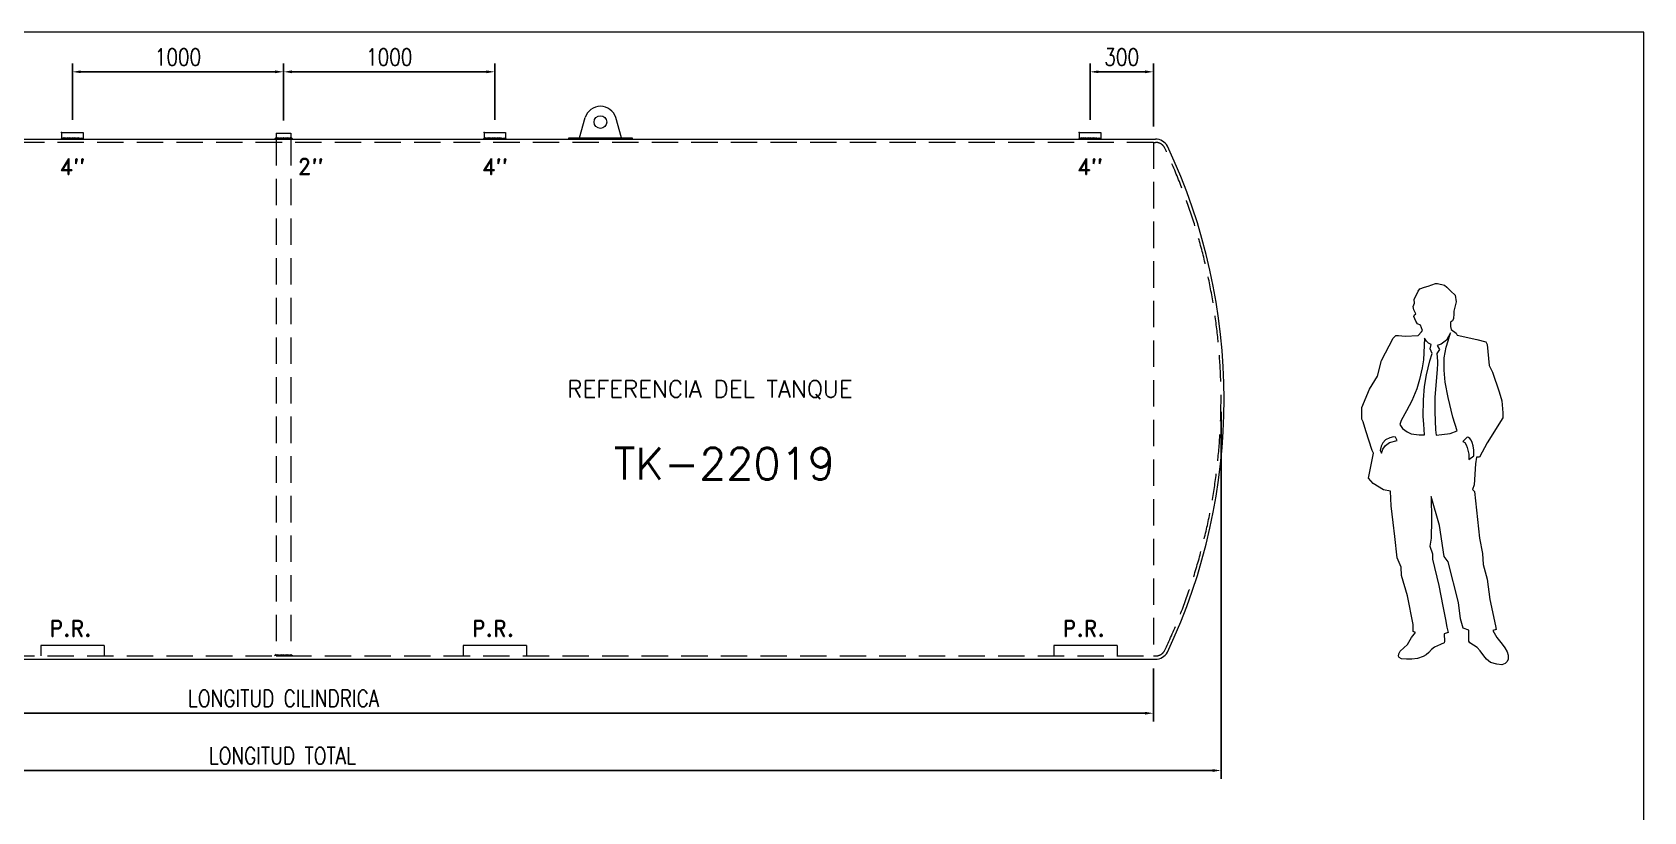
# Model space of a CAD drawing. Extents: x 174420 to 213214, y -41877 to -13498.
# Drawn here: x 191689 to 199318, y -24740 to -21053 of the extents above; entities that cross this region are included whole.
import ezdxf
from ezdxf.enums import TextEntityAlignment as Align

# ---------------------------------------------------------------- set-up
doc = ezdxf.new("R2010")
doc.units = 0
doc.header["$LTSCALE"] = 500
doc.header["$MEASUREMENT"] = 0
doc.linetypes.add('HIDDEN', pattern=[0.375, 0.25, -0.125])
doc.layers.get('0').update_dxf_attribs({"linetype": 'CONTINUOUS', "lineweight": 9})
for name, color, linetype, lineweight in [('COTA', 2, 'CONTINUOUS', 9), ('COTAS', 2, 'CONTINUOUS', 9), ('dibujo', 7, 'CONTINUOUS', 30), ('FIBRA', 3, 'CONTINUOUS', 20), ('INVISIBLE', 1, 'HIDDEN', 9), ('TEXTO', 6, 'CONTINUOUS', 9)]:
    doc.layers.add(name, color=color, linetype=linetype, lineweight=lineweight)
doc.styles.add('ROMAND', font='romand')
doc.styles.get("Standard").update_dxf_attribs({"font": 'SIMPLEX.shx', "width": 0.8, "height": 80})
doc.dimstyles.get("Standard").update_dxf_attribs({"dimtxt": 0.18, "dimasz": 0.18, "dimexe": 0.18, "dimexo": 0.0625, "dimgap": 0.09, "dimtad": 0, "dimtih": 1, "dimtoh": 1, "dimdec": 4, "dimzin": 0, "dimdsep": 46, "dimtxsty": 'Standard', "dimcen": 0.09, "dimadec": 0, "dimazin": 0, "dimtfac": 1, "dimtdec": 4, "dimtofl": 0, "dimtmove": 0, "dimatfit": 3, "dimfxl": 1, "dimtolj": 1, "dimtzin": 0, "dimarcsym": 0})

# ---------------------------------------------------------------- blocks, each defined once
blk = doc.blocks.new('*D258')
at = {"layer": 'COTAS', "color": 0, "lineweight": -2, "transparency": 16777216}
for p, q in [((191879.4, -21467.2), (191879.4, -21199.9)), ((192879.4, -21470.1), (192879.4, -21199.9)), ((191919.4, -21239.9), (192839.4, -21239.9))]:
    blk.add_line(p, q, dxfattribs=at)
at = {"layer": 'COTAS', "color": 0, "transparency": 16777216}
for points in [[(191919.4, -21233.2), (191919.4, -21246.5), (191879.4, -21239.9)], [(192839.4, -21233.2), (192839.4, -21246.5), (192879.4, -21239.9)]]:
    blk.add_solid(points, dxfattribs=at)
at = {"layer": 'COTAS', "color": 0, "lineweight": 9, "transparency": 16777216, "insert": (192379.4, -21169.9), "char_height": 80, "attachment_point": 5}
blk.add_mtext('\\A1;1000', dxfattribs=at)
blk = doc.blocks.new('*D259')
at = {"layer": 'COTAS', "color": 0, "lineweight": -2, "transparency": 16777216}
for p, q in [((192879.4, -21470.1), (192879.4, -21199.9)), ((193879.4, -21467.2), (193879.4, -21199.9)), ((193839.4, -21239.9), (192919.4, -21239.9))]:
    blk.add_line(p, q, dxfattribs=at)
at = {"layer": 'COTAS', "color": 0, "transparency": 16777216}
for points in [[(192919.4, -21233.2), (192919.4, -21246.5), (192879.4, -21239.9)], [(193839.4, -21233.2), (193839.4, -21246.5), (193879.4, -21239.9)]]:
    blk.add_solid(points, dxfattribs=at)
at = {"layer": 'COTAS', "color": 0, "lineweight": 9, "transparency": 16777216, "insert": (193379.4, -21169.9), "char_height": 80, "attachment_point": 5}
blk.add_mtext('\\A1;1000', dxfattribs=at)
blk = doc.blocks.new('*D260')
at = {"layer": 'COTAS', "color": 0, "lineweight": -2, "transparency": 16777216}
for p, q in [((196696.9, -21467.2), (196696.9, -21199.9)), ((196996.9, -21498.6), (196996.9, -21199.9)), ((196736.9, -21239.9), (196956.9, -21239.9))]:
    blk.add_line(p, q, dxfattribs=at)
at = {"layer": 'COTAS', "color": 0, "transparency": 16777216}
for points in [[(196736.9, -21233.2), (196736.9, -21246.5), (196696.9, -21239.9)], [(196956.9, -21233.2), (196956.9, -21246.5), (196996.9, -21239.9)]]:
    blk.add_solid(points, dxfattribs=at)
at = {"layer": 'COTAS', "color": 0, "lineweight": 9, "transparency": 16777216, "insert": (196846.9, -21169.9), "char_height": 80, "attachment_point": 5}
blk.add_mtext('\\A1;300', dxfattribs=at)
blk = doc.blocks.new('*D261')
at = {"layer": 'COTAS', "color": 0, "lineweight": -2, "transparency": 16777216}
for p, q in [((188761.9, -24063.3), (188761.9, -24314)), ((196996.9, -24063.3), (196996.9, -24314)), ((188801.9, -24274), (196956.9, -24274))]:
    blk.add_line(p, q, dxfattribs=at)
at = {"layer": 'COTAS', "color": 0, "transparency": 16777216}
for points in [[(188801.9, -24267.4), (188801.9, -24280.7), (188761.9, -24274)], [(196956.9, -24267.4), (196956.9, -24280.7), (196996.9, -24274)]]:
    blk.add_solid(points, dxfattribs=at)
at = {"layer": 'COTAS', "color": 0, "transparency": 16777216, "insert": (192879.4, -24204), "char_height": 80, "attachment_point": 5}
blk.add_mtext('\\A1;LONGITUD CILINDRICA', dxfattribs=at)
blk = doc.blocks.new('*D272')
at = {"layer": 'COTA', "color": 0, "lineweight": -2, "transparency": 16777216}
for p, q in [((188430.3, -22848.5), (188430.3, -24585.1)), ((197317.1, -22848.5), (197317.1, -24585.1)), ((188470.3, -24545.1), (197277.1, -24545.1))]:
    blk.add_line(p, q, dxfattribs=at)
at = {"layer": 'COTA', "color": 0, "transparency": 16777216}
for points in [[(188470.3, -24538.5), (188470.3, -24551.8), (188430.3, -24545.1)], [(197277.1, -24538.5), (197277.1, -24551.8), (197317.1, -24545.1)]]:
    blk.add_solid(points, dxfattribs=at)
at = {"layer": 'COTA', "color": 0, "transparency": 16777216, "insert": (192873.7, -24475.1), "char_height": 80, "attachment_point": 5}
blk.add_mtext('\\A1;LONGITUD TOTAL', dxfattribs=at)
blk = doc.blocks.new('hombre')
at = {"color": 0, "linetype": 'Continuous'}
for points in [[(-7.61, 8.02), (-8.65, 8.49), (-8.65, 11.77), (-11.37, 25.36), (-14.19, 34.92), (-14.46, 38.98), (-16.3, 43.31), (-17.38, 53.5), (-18.15, 60.08), (-19.15, 67.89), (-19.42, 74.87), (-22.74, 75.51), (-27.64, 78.53), (-29.92, 81.04), (-27.44, 92.78), (-28.08, 94.06), (-31.13, 103.35), (-32.4, 107.68), (-33.04, 108.89), (-33.04, 114.45), (-29.35, 123.14), (-25.59, 129.31), (-23.75, 136.73), (-18.15, 147.29), (-16.94, 148.5), (-15.7, 148.5), (-12.45, 148.13), (-6.41, 148.5), (-4.76, 150.31), (-4.26, 150.82), (-5.23, 153.43), (-6.68, 154), (-7.51, 155.21), (-8.35, 157.53), (-8.05, 158.3), (-7.51, 158.83), (-8.35, 160.58), (-8.76, 162.26), (-8.12, 163.73), (-8.25, 165.54), (-6.41, 169.53), (-5.5, 170.54), (-3.29, 171.41), (-1.54, 171.92), (1.81, 173.06), (2.88, 173.06), (6.14, 172.32), (7.18, 171.41), (9.06, 169.5), (11.2, 167.52), (11.67, 164.47), (11.37, 163.13), (10.53, 160.04), (10.53, 158.7), (10.33, 156.59), (9.86, 155.45), (8.96, 154.77), (8.96, 152.83), (9.26, 151.42), (11.67, 149.58), (12.11, 148.74), (21.44, 146.62), (25.73, 145.45), (26.37, 144.17), (27.31, 134.25), (28.81, 131.19), (31.93, 121.93), (33.21, 117.61), (33.81, 111.97), (33.81, 109.52), (26.37, 97.75), (22.61, 90.94), (21.33, 90.97), (20.8, 87.85), (20.09, 77.86), (19.32, 75.64), (20.33, 74.67), (22.61, 52.6), (24.05, 45.32), (24.39, 40.12), (26.33, 33.24), (27.64, 23.68), (30.22, 11.1), (30.56, 9.46), (29.05, 8.92), (30.83, 5.6), (33.41, 2.55), (34.72, 0.74), (35.73, -1.17), (36.19, -2.68), (36.19, -4.56), (35.86, -5.7), (34.85, -6.64), (33.21, -7.21), (30.83, -7.01), (27.94, -6.17), (25.93, -4.66), (24.72, -2.99), (23.05, -0.64), (21.64, 0.84), (18.05, 3.15), (17.71, 3.92), (17.71, 5.17), (17.58, 6.41), (17.58, 8.18), (17.58, 9.16), (14.96, 10.13), (13.65, 14.52), (12.78, 22.27), (7.82, 41.43), (5.97, 43.94), (3.79, 58.7), (-0.23, 72.39), (-0.03, 61.29), (-0.23, 52.6), (-0.87, 48.87), (0.37, 45.15), (0.37, 42.7), (3.49, 30.32), (5.33, 20.4), (6.57, 14.22), (7.18, 10.5), (7.82, 8.02), (5.97, 7.41), (6.14, 3.79), (5.97, 3.09), (4.29, 2.38), (1.44, 1.14), (0, 0), (-1.31, -1.51), (-2.52, -2.48), (-3.96, -3.32), (-6.68, -4.33), (-9.36, -4.56), (-11.87, -4.6), (-14.22, -4.39), (-15.33, -3.82), (-15.7, -3.12), (-15.46, -2.08), (-14.83, -0.77), (-11.44, 2.31), (-9.53, 5.57), (-7.61, 8.02)], [(-3.32, 147.29), (-3.89, 137.06), (-4.39, 133.24), (-5.67, 127.74), (-7.04, 123.31), (-9.29, 117.64), (-11.87, 112.91), (-14.46, 108.28), (-15.1, 106.4), (-13.79, 104.56), (-11.57, 102.98), (-9.59, 102.01), (-5.94, 101.51), (-3.32, 101.47), (-3.72, 106.6), (-3.92, 110.13), (-3.89, 118.01), (-3.32, 124.38), (-2.38, 129.85), (-0.87, 136.56), (0.27, 140.05), (-0.74, 142.26), (-0.23, 144.17), (-1.44, 144.95), (-2.38, 145.85), (-3.32, 147.29)], [(9.02, 149.71), (7.01, 146.29), (5.74, 145.28), (4.49, 144.44), (2.65, 143.77), (3.82, 141.96), (2.52, 140.05), (2.88, 136.29), (2.88, 135.12), (2.62, 132.57), (1.48, 119.18), (1.48, 112.41), (1.88, 103.82), (2.11, 101.37), (4.8, 101.64), (8.76, 102.08), (12.14, 103.35), (10.1, 109.86), (7.82, 119.18), (6.51, 126.46), (5.94, 132.17), (6, 137.97), (6.94, 142.97), (7.78, 145.99), (9.02, 149.71)], [(-23.75, 92.78), (-23.15, 94.66), (-21.87, 96.51), (-19.99, 97.92), (-16.34, 98.89), (-17.11, 100.37), (-18.05, 100.5), (-19.76, 100.06), (-21.8, 99.09), (-23.15, 97.75), (-23.88, 96.14), (-24.35, 94.06), (-23.75, 92.78)], [(14.83, 98.32), (15.67, 97.82), (16.44, 96.81), (16.91, 95.47), (17.21, 94.26), (17.58, 92.42), (17.58, 89.83), (20.03, 91.64), (20.03, 94.23), (19.76, 96.31), (19.25, 97.95), (18.82, 98.99), (18.15, 99.83), (17.51, 100.3), (16.91, 100.47), (14.83, 98.32)]]:
    blk.add_lwpolyline(points, dxfattribs=at)

msp = doc.modelspace()

# ---------------------------------------------------------------- linework, layer by layer
at = {"lineweight": 9}
for p, q in [((188761.9, -21558.6), (196996.9, -21558.6)), ((191828.6, -21527.2), (191930.2, -21527.2)), ((191828.6, -21527.2), (191828.6, -21558.6)), ((191930.2, -21558.6), (191828.6, -21558.6)), ((191930.2, -21527.2), (191930.2, -21558.6)), ((192844.4, -21530.1), (192844.4, -21558.6)), ((192844.4, -21530.1), (192914.3, -21530.1)), ((192844.4, -21558.6), (192914.3, -21558.6)), ((192914.3, -21530.1), (192914.3, -21558.6)), ((193828.6, -21527.2), (193930.2, -21527.2)), ((193828.6, -21527.2), (193828.6, -21558.6)), ((193930.2, -21558.6), (193828.6, -21558.6)), ((193930.2, -21527.2), (193930.2, -21558.6)), ((196646.1, -21527.2), (196747.7, -21527.2)), ((196646.1, -21527.2), (196646.1, -21558.6)), ((196747.7, -21558.6), (196646.1, -21558.6)), ((196747.7, -21527.2), (196747.7, -21558.6)), ((196996.9, -21558.6), (197006.9, -21558.6)), ((188761.9, -24018.3), (196996.9, -24018.3)), ((192844.4, -24003.3), (192914.3, -24003.3)), ((196996.9, -24018.3), (197006.9, -24018.3))]:
    msp.add_line(p, q, dxfattribs=at)
for centre, radius, start, end in [((197006.9, -21623.6), 65, 30, 90), ((194531.1, -22788.5), 2800.9, 334.69161, 25.30839), ((197006.9, -23953.3), 65, 270, 330)]:
    msp.add_arc(centre, radius, start, end, dxfattribs=at)
at = {"color": 0, "linetype": 'ByBlock', "lineweight": 9}
for p in [(191828.6, -21527.2), (193828.6, -21527.2), (196646.1, -21527.2)]:
    msp.add_point(p, dxfattribs=at)
at = {"layer": 'COTAS', "lineweight": 9}
for p, q in [((191833.1, -21551.2), (191825.3, -21558.6)), ((191838.9, -21551.2), (191831.1, -21558.6)), ((191844.2, -21551.2), (191836.4, -21558.6)), ((191850.2, -21551.2), (191842.4, -21558.6)), ((191856.4, -21551.2), (191848.6, -21558.6)), ((191861.7, -21551.2), (191853.9, -21558.6)), ((191867.9, -21551.2), (191860.2, -21558.6)), ((191873.6, -21551.2), (191865.8, -21558.6)), ((191879.8, -21551.2), (191872.1, -21558.6)), ((191885.4, -21551.2), (191877.6, -21558.6)), ((191891.6, -21551.2), (191883.8, -21558.6)), ((191897.2, -21551.2), (191889.5, -21558.6)), ((191903.5, -21551.2), (191895.7, -21558.6)), ((191909.5, -21551.2), (191901.7, -21558.6)), ((191914.3, -21552.6), (191907.9, -21558.6)), ((191920.7, -21552.6), (191914.4, -21558.6)), ((191926.2, -21552.6), (191919.8, -21558.6)), ((191926.2, -21552.6), (191919.8, -21558.6)), ((191931.4, -21552.6), (191925, -21558.6)), ((191931.4, -21552.6), (191925, -21558.6)), ((192844.2, -21551.2), (192836.4, -21558.6)), ((192844.4, -21552.6), (192850.8, -21558.6)), ((192849.3, -21551.2), (192857, -21558.6)), ((192855.2, -21551.2), (192863, -21558.6)), ((192861.5, -21551.2), (192869.2, -21558.6)), ((192867.1, -21551.2), (192874.9, -21558.6)), ((192873.4, -21551.2), (192881.1, -21558.6)), ((192878.9, -21551.2), (192886.7, -21558.6)), ((192885.1, -21551.2), (192892.9, -21558.6)), ((192890.8, -21551.2), (192898.5, -21558.6)), ((192897, -21551.2), (192904.8, -21558.6)), ((192902.3, -21551.2), (192910.1, -21558.6)), ((192908.6, -21551.2), (192916.3, -21558.6)), ((192914.5, -21551.2), (192922.3, -21558.6)), ((193833.1, -21551.2), (193825.3, -21558.6)), ((193838.9, -21551.2), (193831.1, -21558.6)), ((193844.2, -21551.2), (193836.4, -21558.6)), ((193850.2, -21551.2), (193842.4, -21558.6)), ((193856.4, -21551.2), (193848.6, -21558.6)), ((193861.7, -21551.2), (193853.9, -21558.6)), ((193867.9, -21551.2), (193860.2, -21558.6)), ((193873.6, -21551.2), (193865.8, -21558.6)), ((193879.8, -21551.2), (193872.1, -21558.6)), ((193885.4, -21551.2), (193877.6, -21558.6)), ((193891.6, -21551.2), (193883.8, -21558.6)), ((193897.2, -21551.2), (193889.5, -21558.6)), ((193903.5, -21551.2), (193895.7, -21558.6)), ((193909.5, -21551.2), (193901.7, -21558.6)), ((193914.3, -21552.6), (193907.9, -21558.6)), ((193920.7, -21552.6), (193914.4, -21558.6)), ((193926.2, -21552.6), (193919.8, -21558.6)), ((193926.2, -21552.6), (193919.8, -21558.6)), ((193931.4, -21552.6), (193925, -21558.6)), ((193931.4, -21552.6), (193925, -21558.6)), ((196650.6, -21551.2), (196642.8, -21558.6)), ((196656.4, -21551.2), (196648.6, -21558.6)), ((196661.7, -21551.2), (196653.9, -21558.6)), ((196667.7, -21551.2), (196659.9, -21558.6)), ((196673.9, -21551.2), (196666.1, -21558.6)), ((196679.2, -21551.2), (196671.4, -21558.6)), ((196685.4, -21551.2), (196677.7, -21558.6)), ((196691.1, -21551.2), (196683.3, -21558.6)), ((196697.3, -21551.2), (196689.6, -21558.6)), ((196702.9, -21551.2), (196695.1, -21558.6)), ((196709.1, -21551.2), (196701.3, -21558.6)), ((196714.7, -21551.2), (196707, -21558.6)), ((196721, -21551.2), (196713.2, -21558.6)), ((196727, -21551.2), (196719.2, -21558.6)), ((196731.8, -21552.6), (196725.4, -21558.6)), ((196738.2, -21552.6), (196731.9, -21558.6)), ((196743.7, -21552.6), (196737.3, -21558.6)), ((196743.7, -21552.6), (196737.3, -21558.6)), ((196748.9, -21552.6), (196742.5, -21558.6)), ((196748.9, -21552.6), (196742.5, -21558.6)), ((191729.4, -23953.3), (191729.4, -24003.3)), ((192029.4, -23953.3), (191729.4, -23953.3)), ((192029.4, -23953.3), (192029.4, -24003.3)), ((193729.4, -23953.3), (193729.4, -24003.3)), ((194029.4, -23953.3), (193729.4, -23953.3)), ((194029.4, -23953.3), (194029.4, -24003.3)), ((196825.8, -23953.3), (196525.8, -23953.3)), ((196525.8, -23953.3), (196525.8, -24003.3)), ((196825.8, -23953.3), (196825.8, -24003.3)), ((192844.2, -23995.9), (192836.4, -24003.3)), ((192844.4, -23997.2), (192850.8, -24003.3)), ((192849.3, -23995.9), (192857, -24003.3)), ((192855.2, -23995.9), (192863, -24003.3)), ((192861.5, -23995.9), (192869.2, -24003.3)), ((192867.1, -23995.9), (192874.9, -24003.3)), ((192873.4, -23995.9), (192881.1, -24003.3)), ((192878.9, -23995.9), (192886.7, -24003.3)), ((192885.1, -23995.9), (192892.9, -24003.3)), ((192890.8, -23995.9), (192898.5, -24003.3)), ((192897, -23995.9), (192904.8, -24003.3)), ((192902.3, -23995.9), (192910.1, -24003.3)), ((192908.6, -23995.9), (192916.3, -24003.3)), ((192914.5, -23995.9), (192922.3, -24003.3))]:
    msp.add_line(p, q, dxfattribs=at)
for points in [[(191828.6, -21550.9), (191828.6, -21558.6), (191820.2, -21558.6)], [(191930.2, -21550.9), (191930.2, -21558.6), (191938.5, -21558.6)], [(192844.4, -21550.9), (192844.4, -21558.6), (192836.1, -21558.6)], [(192914.3, -21550.9), (192914.3, -21558.6), (192922.7, -21558.6)], [(193828.6, -21550.9), (193828.6, -21558.6), (193820.2, -21558.6)], [(193930.2, -21550.9), (193930.2, -21558.6), (193938.5, -21558.6)], [(196646.1, -21550.9), (196646.1, -21558.6), (196637.7, -21558.6)], [(196747.7, -21550.9), (196747.7, -21558.6), (196756, -21558.6)], [(192844.4, -23995.5), (192844.4, -24003.3), (192836.1, -24003.3)], [(192914.3, -23995.5), (192914.3, -24003.3), (192922.7, -24003.3)]]:
    msp.add_solid(points, dxfattribs=at)
at = {"layer": 'dibujo', "lineweight": 9}
for p, q in [((194279.4, -21552.6), (194307.4, -21456.6)), ((194479.4, -21552.6), (194451.4, -21456.6)), ((194229.4, -21552.6), (194529.4, -21552.6)), ((194529.4, -21558.6), (194229.4, -21558.6)), ((194279.4, -21552.6), (194479.4, -21552.6)), ((194529.4, -21552.6), (194529.4, -21558.6))]:
    msp.add_line(p, q, dxfattribs=at)
at = {"layer": 'dibujo'}
msp.add_line((194229.4, -21552.6), (194229.4, -21558.6), dxfattribs=at)
at = {"layer": 'dibujo', "lineweight": 9}
msp.add_circle((194379.4, -21477.6), 30, dxfattribs=at)
msp.add_arc((194379.4, -21477.6), 75, 16.2602, 163.7398, dxfattribs=at)
at = {"layer": 'FIBRA', "lineweight": 9}
for p, q in [((199318.3, -21052.7), (187416.2, -21052.7)), ((199318.3, -29821), (199318.3, -21052.7))]:
    msp.add_line(p, q, dxfattribs=at)
at = {"layer": 'INVISIBLE', "lineweight": 9}
for p, q in [((196996.9, -21573.6), (188761.9, -21573.6)), ((192844.4, -21558.6), (192844.4, -24003.3)), ((192914.3, -21558.6), (192914.3, -24003.3)), ((196996.9, -21573.6), (196996.9, -24003.3)), ((196996.9, -21573.6), (197006.9, -21573.6)), ((188761.9, -24003.3), (196996.9, -24003.3)), ((196996.9, -24003.3), (197006.9, -24003.3))]:
    msp.add_line(p, q, dxfattribs=at)
for centre, radius, start, end in [((197006.9, -21623.6), 50, 30, 90), ((194531.9, -22788.5), 2785.2, 334.71015, 25.28985), ((197006.9, -23953.3), 50, 270, 330)]:
    msp.add_arc(centre, radius, start, end, dxfattribs=at)

# ---------------------------------------------------------------- block references
at = {"layer": 'COTAS', "lineweight": 9, "xscale": 10, "yscale": 10, "zscale": 10}
msp.add_blockref('hombre', (198313.8, -23972.3), dxfattribs=at)

# ---------------------------------------------------------------- texts
at = {"layer": 'TEXTO', "lineweight": 9, "style": 'ROMAND'}
for s, p in [('4"', (191879.4, -21725.3)), ('2"', (193007.6, -21725.3)), ('4"', (193879.4, -21725.3)), ('4"', (196696.9, -21725.3))]:
    msp.add_text(s, height=75, dxfattribs=at).set_placement(p, align=Align.CENTER)
at = {"layer": 'TEXTO', "lineweight": 9}
for s, height, p in [('REFERENCIA DEL TANQUE', 80, (194222.2, -22780.2)), ('TK-22019', 150, (194442, -23168.8))]:
    msp.add_text(s, height=height, dxfattribs=at).set_placement(p)
at = {"layer": 'TEXTO', "lineweight": 9, "style": 'ROMAND'}
for p in [(191771.2, -23910.4), (193771.2, -23910.4), (196567.6, -23910.4)]:
    msp.add_text('P.R.', height=75, dxfattribs=at).set_placement(p)

# ---------------------------------------------------------------- dimensions: what is measured, and where the dimension line sits
at = {"layer": 'COTA'}
dim = msp.add_linear_dim(base=(197317.1, -24545.1), p1=(188430.3, -22788.5), p2=(197317.1, -22788.5), text='LONGITUD TOTAL', dimstyle='Standard', override={"dimscale": 10, "dimtxt": 80, "dimasz": 4, "dimexe": 4, "dimexo": 6, "dimgap": 3, "dimtad": 1, "dimtih": 0, "dimtoh": 0, "dimdec": 0, "dimcen": 1, "dimdle": 1, "dimtdec": 0}, dxfattribs=at)
dim.commit()
dim.dimension.update_dxf_attribs({"geometry": '*D272', "text_midpoint": (192873.7, -24475.1)})
at = {"layer": 'COTAS', "lineweight": 9}
for base, p1, p2, picture, middle in [((192879.4, -21239.9), (191879.4, -21527.2), (192879.4, -21530.1), '*D258', (192379.4, -21169.9)), ((192879.4, -21239.9), (193879.4, -21527.2), (192879.4, -21530.1), '*D259', (193379.4, -21169.9)), ((196996.9, -21239.9), (196696.9, -21527.2), (196996.9, -21558.6), '*D260', (196846.9, -21169.9))]:
    dim = msp.add_linear_dim(base=base, p1=p1, p2=p2, dimstyle='Standard', override={"dimscale": 10, "dimtxt": 80, "dimasz": 4, "dimexe": 4, "dimexo": 6, "dimgap": 3, "dimtad": 1, "dimtih": 0, "dimtoh": 0, "dimdec": 0, "dimcen": 1, "dimdle": 1, "dimtdec": 0}, dxfattribs=at)
    dim.commit()
    dim.dimension.update_dxf_attribs({"geometry": picture, "text_midpoint": middle})
at = {"layer": 'COTAS'}
dim = msp.add_linear_dim(base=(196996.9, -24274), p1=(188761.9, -24003.3), p2=(196996.9, -24003.3), text='LONGITUD CILINDRICA', dimstyle='Standard', override={"dimscale": 10, "dimtxt": 80, "dimasz": 4, "dimexe": 4, "dimexo": 6, "dimgap": 3, "dimtad": 1, "dimtih": 0, "dimtoh": 0, "dimdec": 0, "dimcen": 1, "dimdle": 1, "dimtdec": 0}, dxfattribs=at)
dim.commit()
dim.dimension.update_dxf_attribs({"geometry": '*D261', "text_midpoint": (192879.4, -24274), "dimtype": 160})

doc.saveas('drawing.dxf')
